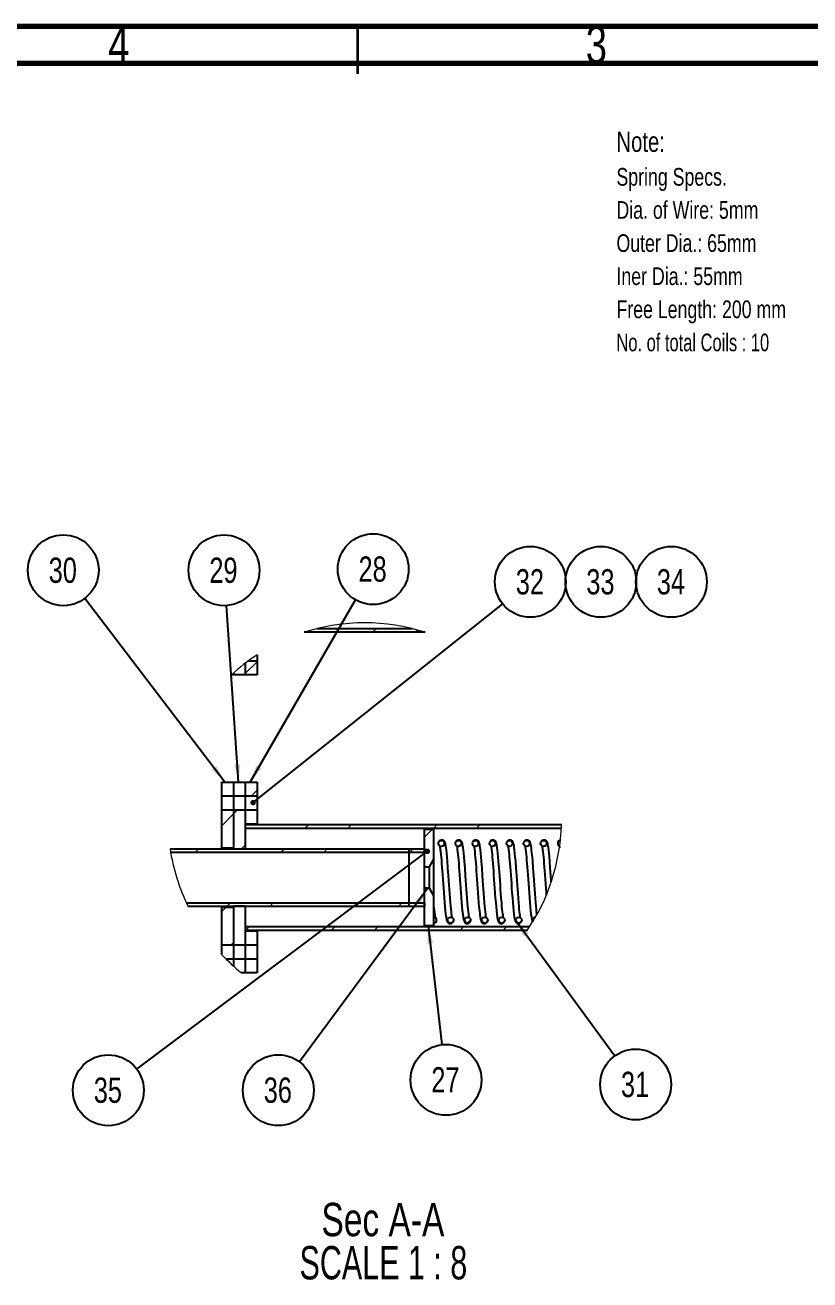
# Model space of a CAD drawing. Header units: millimetres. Extents: x 122 to 2816, y -707 to 556.
# Drawn here: x 2631.2 to 2713.4, y 242 to 373.5 of the extents above; entities that cross this region are included whole.
import ezdxf

# ---------------------------------------------------------------- set-up
doc = ezdxf.new("R2010")
doc.units = ezdxf.units.MM
doc.layers.add('FORMAT', color=7, linetype='Continuous')
doc.styles.add('SLDTEXTSTYLE12', font='TXT', dxfattribs={"width": 0.681818})
doc.styles.add('SLDTEXTSTYLE13', font='TXT', dxfattribs={"width": 0.695652})
doc.styles.add('SLDTEXTSTYLE7', font='TXT', dxfattribs={"width": 0.75})
doc.dimstyles.new('SLDDIMSTYLE0', dxfattribs={"dimtxt": 2.5, "dimasz": 1.852083, "dimexe": 0, "dimexo": 0.625, "dimgap": 0, "dimtad": 1, "dimdec": 0, "dimrnd": 1e-09, "dimtxsty": 'Standard', "dimsah": 1, "dimcen": 2.5, "dimazin": 3, "dimtfac": 1.852083, "dimtdec": 0, "dimtmove": 0, "dimatfit": 3, "dimfrac": 2})
doc.dimstyles.new('SLDDIMSTYLE1', dxfattribs={"dimtxt": 2.5, "dimasz": 0.569872, "dimexe": 0, "dimexo": 0.625, "dimgap": 0, "dimtad": 1, "dimdec": 0, "dimrnd": 1e-09, "dimtxsty": 'Standard', "dimblk1": 'DOT', "dimblk2": 'DOT', "dimsah": 1, "dimcen": 2.5, "dimazin": 3, "dimtfac": 0.569872, "dimtdec": 0, "dimtmove": 0, "dimatfit": 3, "dimldrblk": 'DOT', "dimfrac": 2})

# ---------------------------------------------------------------- blocks, each defined once
blk = doc.blocks.new('SW_NOTE_0_57')
at = {"layer": 'FORMAT', "color": 0, "attachment_point": 1}
for s, insert, char_height, style in [('Note:', (0, 2.73), 2.117, 'SLDTEXTSTYLE7'), ('Spring Specs.', (0, -1.08), 1.8521, 'SLDTEXTSTYLE7'), ('Dia. of Wire: 5mm', (0, -4.55), 1.8521, 'SLDTEXTSTYLE7'), ('Outer Dia.: 65mm', (0, -8.02), 1.8521, 'SLDTEXTSTYLE7'), ('Iner Dia.: 55mm', (0, -11.49), 1.8521, 'SLDTEXTSTYLE7'), ('Free Length: 200 mm', (0, -14.96), 1.8521, 'SLDTEXTSTYLE7'), ('No. of total Coils : 10', (0, -18.43), 1.8521, 'SLDTEXTSTYLE13')]:
    blk.add_mtext(s, dxfattribs=dict(at, insert=insert, char_height=char_height, style=style))
blk = doc.blocks.new('SW_HATCH_0')
at = {"color": 0, "linetype": 'Continuous', "lineweight": 18}
for p, q in [((4.31, 31.25), (4.69, 31.63)), ((8.8, 31.25), (9.04, 31.49)), ((-9, 26.92), (-7.75, 28.17)), ((-11.5, 15.44), (-11.38, 15.56)), ((-8.33, 14.12), (-7.75, 14.7)), ((-11.5, 10.95), (-10.25, 12.2)), ((-10.25, 12.2), (-9.83, 12.62)), ((-2.74, 10.73), (-2.36, 11.11)), ((1.75, 10.73), (2.13, 11.11)), ((9.75, 9.75), (10.62, 10.62)), ((10.73, 10.73), (11.11, 11.11)), ((15.22, 10.73), (15.6, 11.11)), ((-14.22, 8.23), (-13.88, 8.57)), ((-9.4, 8.56), (-9, 8.96)), ((-5.24, 8.23), (-4.9, 8.57)), ((-0.75, 8.23), (-0.41, 8.57)), ((8.23, 8.23), (8.57, 8.57)), ((13.31, 8.82), (13.63, 9.14)), ((22.3, 8.83), (22.54, 9.07)), ((-10.93, 2.54), (-10.59, 2.88)), ((-6.44, 2.54), (-6.1, 2.88)), ((2.54, 2.54), (2.88, 2.88)), ((7.03, 2.54), (7.37, 2.88)), ((-11.5, 1.97), (-11.04, 2.43)), ((-8.98, 0), (-8.6, 0.38)), ((0, 0), (0.38, 0.38)), ((4.49, 0), (4.87, 0.38)), ((13.47, 0), (13.85, 0.38)), ((14.27, 0.8), (14.6, 1.13)), ((17.96, 0), (18.34, 0.38)), ((-10.49, -1.51), (-10.25, -1.27))]:
    blk.add_line(p, q, dxfattribs=at)
blk = doc.blocks.new('SW_NOTE_0_85')
at = {"layer": 'FORMAT', "color": 0, "char_height": 3.5, "attachment_point": 2}
for s, insert, style in [('Sec A-A', (8.7, 4.51), 'SLDTEXTSTYLE7'), ('SCALE 1 : 8', (8.75, -0.01), 'SLDTEXTSTYLE12')]:
    blk.add_mtext(s, dxfattribs=dict(at, insert=insert, style=style))
blk = doc.blocks.new('SW_NOTE_0_86')
at = {"layer": 'FORMAT', "color": 0}
blk.add_circle((0.43, -3.69), 3.71, dxfattribs=at)
at = {"layer": 'FORMAT', "color": 0, "insert": (0.37, -2.36), "char_height": 2.646, "attachment_point": 2, "style": 'SLDTEXTSTYLE7'}
blk.add_mtext('27', dxfattribs=at)
blk = doc.blocks.new('SW_NOTE_0_87')
at = {"layer": 'FORMAT', "color": 0}
blk.add_circle((2.19, -3), 3.71, dxfattribs=at)
at = {"layer": 'FORMAT', "color": 0, "insert": (2.13, -1.67), "char_height": 2.646, "attachment_point": 2, "style": 'SLDTEXTSTYLE7'}
blk.add_mtext('31', dxfattribs=at)
blk = doc.blocks.new('SW_NOTE_0_88')
at = {"layer": 'FORMAT', "color": 0}
blk.add_circle((-2.25, 2.95), 3.71, dxfattribs=at)
at = {"layer": 'FORMAT', "color": 0, "insert": (-2.3, 4.28), "char_height": 2.646, "attachment_point": 2, "style": 'SLDTEXTSTYLE7'}
blk.add_mtext('30', dxfattribs=at)
blk = doc.blocks.new('SW_NOTE_0_89')
at = {"layer": 'FORMAT', "color": 0}
blk.add_circle((-0.25, 3.7), 3.71, dxfattribs=at)
at = {"layer": 'FORMAT', "color": 0, "insert": (-0.31, 5.03), "char_height": 2.646, "attachment_point": 2, "style": 'SLDTEXTSTYLE7'}
blk.add_mtext('29', dxfattribs=at)
blk = doc.blocks.new('SW_NOTE_0_90')
at = {"layer": 'FORMAT', "color": 0}
blk.add_circle((1.86, 3.21), 3.71, dxfattribs=at)
at = {"layer": 'FORMAT', "color": 0, "insert": (1.8, 4.54), "char_height": 2.646, "attachment_point": 2, "style": 'SLDTEXTSTYLE7'}
blk.add_mtext('28', dxfattribs=at)
blk = doc.blocks.new('SW_NOTE_0_91')
at = {"layer": 'FORMAT', "color": 0}
blk.add_circle((2.9, 2.31), 3.71, dxfattribs=at)
at = {"layer": 'FORMAT', "color": 0, "insert": (2.85, 3.64), "char_height": 2.646, "attachment_point": 2, "style": 'SLDTEXTSTYLE7'}
blk.add_mtext('32', dxfattribs=at)
blk = doc.blocks.new('_Dot')
at = {"color": 0, "linetype": 'ByBlock', "lineweight": -2}
blk.add_line((-0.5, 0), (-1, 0), dxfattribs=at)
at = {"color": 0, "linetype": 'ByBlock', "const_width": 0.5}
blk.add_lwpolyline([(-0.25, 0, 1), (0.25, 0, 1)], format="xyb", close=True, dxfattribs=at)
blk = doc.blocks.new('SW_NOTE_0_92')
at = {"layer": 'FORMAT', "color": 0}
blk.add_circle((-2.97, -2.23), 3.71, dxfattribs=at)
at = {"layer": 'FORMAT', "color": 0, "insert": (-3.02, -0.9), "char_height": 2.646, "attachment_point": 2, "style": 'SLDTEXTSTYLE7'}
blk.add_mtext('35', dxfattribs=at)
blk = doc.blocks.new('SW_NOTE_0_93')
at = {"layer": 'FORMAT', "color": 0}
blk.add_circle((-2.21, -2.98), 3.71, dxfattribs=at)
at = {"layer": 'FORMAT', "color": 0, "insert": (-2.26, -1.65), "char_height": 2.646, "attachment_point": 2, "style": 'SLDTEXTSTYLE7'}
blk.add_mtext('36', dxfattribs=at)
blk = doc.blocks.new('SW_NOTE_0_94')
at = {"layer": 'FORMAT', "color": 0}
blk.add_circle((1.95, 2.08), 3.71, dxfattribs=at)
at = {"layer": 'FORMAT', "color": 0, "insert": (1.9, 3.41), "char_height": 2.646, "attachment_point": 2, "style": 'SLDTEXTSTYLE7'}
blk.add_mtext('33', dxfattribs=at)
blk = doc.blocks.new('SW_NOTE_0_95')
at = {"layer": 'FORMAT', "color": 0}
blk.add_circle((1.95, 2.08), 3.71, dxfattribs=at)
at = {"layer": 'FORMAT', "color": 0, "insert": (1.9, 3.41), "char_height": 2.646, "attachment_point": 2, "style": 'SLDTEXTSTYLE7'}
blk.add_mtext('34', dxfattribs=at)

msp = doc.modelspace()

# ---------------------------------------------------------------- linework, layer by layer
at = {"color": 7, "linetype": 'Continuous', "lineweight": 70}
for p, q in [((2416.103329, 373.396281), (2816.103329, 373.396281)), ((2421.103329, 369.529806), (2810.505801, 369.529806))]:
    msp.add_line(p, q, dxfattribs=at)
at = {"color": 7, "linetype": 'Continuous', "lineweight": 35}
msp.add_line((2666.103329, 368.396281), (2666.103329, 373.396281), dxfattribs=at)
at = {"color": 7, "linetype": 'Continuous', "lineweight": 25}
for p, q in [((2673.125611, 309.890402), (2660.477197, 309.890402)), ((2671.791026, 310.271652), (2661.811782, 310.271652)), ((2654.300846, 306.660105), (2654.300846, 305.446653)), ((2655.550844, 306.884152), (2654.600035, 306.884152)), ((2655.550844, 307.542516), (2655.550844, 306.884152)), ((2655.550844, 306.884152), (2655.550844, 305.446653)), ((2653.050845, 305.446653), (2652.853371, 305.446653)), ((2653.050845, 305.6259), (2653.050845, 305.446653)), ((2654.300846, 305.446653), (2653.050845, 305.446653)), ((2655.550844, 305.446653), (2654.300846, 305.446653)), ((2651.800844, 294.196652), (2653.050845, 294.196652)), ((2651.800844, 294.196652), (2651.800844, 292.759152)), ((2653.050845, 294.196652), (2653.050845, 292.759152)), ((2653.050845, 294.196652), (2654.300846, 294.196652)), ((2654.300846, 294.196652), (2654.300846, 292.759152)), ((2654.300846, 294.196652), (2655.550844, 294.196652)), ((2655.550844, 294.196652), (2655.550844, 292.759152)), ((2651.800844, 292.759152), (2653.050845, 292.759152)), ((2651.800844, 292.759152), (2651.800844, 291.259152)), ((2653.050845, 292.759152), (2653.050845, 291.259152)), ((2653.050845, 292.759152), (2654.300846, 292.759152)), ((2654.300846, 292.759152), (2654.300846, 291.259152)), ((2654.300846, 292.759152), (2655.550844, 292.759152)), ((2655.550844, 292.759152), (2655.550844, 291.259152)), ((2653.050845, 291.259152), (2651.800844, 291.259152)), ((2651.800844, 291.259152), (2651.800844, 287.321652)), ((2653.050845, 291.259152), (2653.050845, 287.321652)), ((2654.300846, 291.259152), (2653.050845, 291.259152)), ((2653.050845, 291.259152), (2653.050845, 287.196652)), ((2654.300846, 291.259152), (2654.300846, 287.196652)), ((2655.550844, 291.259152), (2654.300846, 291.259152)), ((2654.300846, 291.259152), (2654.300846, 289.821652)), ((2655.550844, 291.259152), (2655.550844, 289.821652)), ((2654.300846, 289.821652), (2655.550844, 289.821652)), ((2654.300846, 289.752902), (2687.400865, 289.752902)), ((2654.300846, 289.752902), (2654.300846, 289.371652)), ((2654.300846, 289.371652), (2687.387601, 289.371652)), ((2655.550844, 289.821652), (2655.550844, 289.752902)), ((2673.050845, 289.259152), (2674.050845, 289.259152)), ((2673.050845, 285.321652), (2673.050845, 289.259152)), ((2674.050845, 286.196652), (2674.050845, 289.259152)), ((2646.424202, 287.215402), (2673.050845, 287.215402)), ((2646.479269, 286.869152), (2673.050845, 286.869152)), ((2651.800844, 287.321652), (2653.050845, 287.321652)), ((2651.800844, 287.321652), (2651.800844, 287.215402)), ((2653.050845, 287.196652), (2654.300846, 287.196652)), ((2673.050845, 287.215402), (2673.050845, 286.869152)), ((2673.050845, 285.321652), (2673.545663, 285.321652)), ((2673.050845, 283.071652), (2673.050845, 285.321652)), ((2674.050845, 286.196652), (2673.545663, 285.321652)), ((2673.545663, 285.321652), (2673.545663, 283.071652)), ((2674.050845, 282.196652), (2674.050845, 286.196652)), ((2673.545663, 283.071652), (2673.050845, 283.071652)), ((2673.050845, 279.134151), (2673.050845, 283.071652)), ((2673.545663, 283.071652), (2674.050845, 282.196652)), ((2673.050845, 281.524152), (2648.147396, 281.524152)), ((2673.050845, 281.524152), (2673.050845, 281.177903)), ((2674.050845, 279.134151), (2674.050845, 282.196652)), ((2673.050845, 281.177903), (2648.313851, 281.177903)), ((2651.800844, 281.177903), (2651.800844, 281.071653)), ((2653.050845, 281.071653), (2651.800844, 281.071653)), ((2651.800844, 281.071653), (2651.800844, 277.134153)), ((2654.300846, 281.196652), (2653.050845, 281.196652)), ((2653.050845, 281.196652), (2653.050845, 277.134153)), ((2653.050845, 281.071653), (2653.050845, 277.134153)), ((2654.300846, 281.196652), (2654.300846, 277.134153)), ((2674.050845, 279.421666), (2674.050845, 280.049442)), ((2684.060981, 279.021651), (2654.300846, 279.021651)), ((2654.300846, 279.021651), (2654.300846, 278.640401)), ((2674.050845, 279.134151), (2673.050845, 279.134151)), ((2683.806231, 278.640401), (2654.300846, 278.640401)), ((2655.550844, 278.571653), (2654.300846, 278.571653)), ((2654.300846, 278.571653), (2654.300846, 277.134153)), ((2655.550844, 278.640401), (2655.550844, 278.571653)), ((2655.550844, 278.571653), (2655.550844, 277.134153)), ((2651.800844, 277.134153), (2653.050845, 277.134153)), ((2651.800844, 277.134153), (2651.800844, 276.15081)), ((2653.050845, 277.134153), (2653.050845, 275.634152)), ((2653.050845, 277.134153), (2654.300846, 277.134153)), ((2654.300846, 277.134153), (2654.300846, 275.634152)), ((2654.300846, 277.134153), (2655.550844, 277.134153)), ((2655.550844, 277.134153), (2655.550844, 275.634152)), ((2653.050845, 275.634152), (2652.304809, 275.634152)), ((2653.050845, 275.634152), (2653.050845, 274.931512)), ((2654.300846, 275.634152), (2653.050845, 275.634152)), ((2654.300846, 275.634152), (2654.300846, 274.196652)), ((2655.550844, 275.634152), (2654.300846, 275.634152)), ((2655.550844, 275.634152), (2655.550844, 274.196652)), ((2654.300846, 274.196652), (2653.918012, 274.196652)), ((2655.550844, 274.196652), (2654.300846, 274.196652))]:
    msp.add_line(p, q, dxfattribs=at)
at = {"color": 7, "linetype": 'Continuous', "lineweight": 25, "flags": 128}
for points in [[(2675.968464, 279.9996), (2675.953438, 280.078248), (2675.931492, 280.214081), (2675.906781, 280.39291), (2675.879774, 280.619164), (2675.851373, 280.890339), (2675.822179, 281.196986), (2675.792613, 281.535136), (2675.753211, 282.027068), (2675.715474, 282.526037), (2675.682246, 282.984803), (2675.652521, 283.407539), (2675.619465, 283.87792), (2675.582849, 284.398075), (2675.526534, 285.17748), (2675.470039, 285.903388), (2675.431946, 286.347433), (2675.393049, 286.752165), (2675.35417, 287.105163), (2675.326373, 287.31884), (2675.300649, 287.487651), (2675.277109, 287.618191), (2675.250272, 287.738186), (2675.221087, 287.834888), (2675.177676, 287.934533), (2675.102574, 288.034592), (2675.009599, 288.098713), (2674.902709, 288.128585), (2674.797956, 288.122815), (2674.699763, 288.084537), (2674.633187, 288.033931), (2674.584711, 287.977027), (2674.564852, 287.939251)], [(2677.754178, 279.9996), (2677.739153, 280.078248), (2677.717206, 280.214081), (2677.692496, 280.39291), (2677.665488, 280.619164), (2677.637087, 280.890339), (2677.607893, 281.196986), (2677.578327, 281.535136), (2677.538925, 282.027068), (2677.501188, 282.526037), (2677.467961, 282.984803), (2677.438236, 283.407539), (2677.405179, 283.87792), (2677.368563, 284.398075), (2677.312249, 285.17748), (2677.255753, 285.903388), (2677.21766, 286.347433), (2677.178764, 286.752165), (2677.139884, 287.105163), (2677.112087, 287.31884), (2677.086364, 287.487651), (2677.062824, 287.618191), (2677.035986, 287.738186), (2677.006801, 287.834888), (2676.96339, 287.934533), (2676.888288, 288.034592), (2676.795313, 288.098713), (2676.688423, 288.128585), (2676.583671, 288.122815), (2676.485477, 288.084537), (2676.418901, 288.033931), (2676.370426, 287.977027), (2676.350566, 287.939251)], [(2679.539893, 279.9996), (2679.524867, 280.078248), (2679.502921, 280.214081), (2679.47821, 280.39291), (2679.451202, 280.619164), (2679.422801, 280.890339), (2679.393608, 281.196986), (2679.364041, 281.535136), (2679.324639, 282.027068), (2679.286903, 282.526037), (2679.253675, 282.984803), (2679.22395, 283.407539), (2679.190894, 283.87792), (2679.154277, 284.398075), (2679.097963, 285.17748), (2679.041467, 285.903388), (2679.003374, 286.347433), (2678.964478, 286.752165), (2678.925598, 287.105163), (2678.897801, 287.31884), (2678.872078, 287.487651), (2678.848538, 287.618191), (2678.8217, 287.738186), (2678.792515, 287.834888), (2678.749104, 287.934533), (2678.674002, 288.034592), (2678.581027, 288.098713), (2678.474137, 288.128585), (2678.369385, 288.122815), (2678.271191, 288.084537), (2678.204615, 288.033931), (2678.15614, 287.977027), (2678.136281, 287.939251)], [(2681.325607, 279.9996), (2681.31058, 280.078248), (2681.288635, 280.214081), (2681.263924, 280.39291), (2681.236917, 280.619164), (2681.208516, 280.890339), (2681.179322, 281.196986), (2681.149756, 281.535136), (2681.110353, 282.027068), (2681.072616, 282.526037), (2681.03939, 282.984803), (2681.009664, 283.407539), (2680.976608, 283.87792), (2680.939991, 284.398075), (2680.883677, 285.17748), (2680.827182, 285.903388), (2680.789089, 286.347433), (2680.750192, 286.752165), (2680.711313, 287.105163), (2680.683515, 287.31884), (2680.657792, 287.487651), (2680.634252, 287.618191), (2680.607415, 287.738186), (2680.578229, 287.834888), (2680.534818, 287.934533), (2680.459717, 288.034592), (2680.366742, 288.098713), (2680.259851, 288.128585), (2680.1551, 288.122815), (2680.056906, 288.084537), (2679.99033, 288.033931), (2679.941854, 287.977027), (2679.921995, 287.939251)], [(2683.111321, 279.9996), (2683.096296, 280.078248), (2683.074349, 280.214081), (2683.049638, 280.39291), (2683.022631, 280.619164), (2682.99423, 280.890339), (2682.965037, 281.196986), (2682.93547, 281.535136), (2682.896068, 282.027068), (2682.858331, 282.526037), (2682.825104, 282.984803), (2682.795379, 283.407539), (2682.762322, 283.87792), (2682.725705, 284.398075), (2682.669391, 285.17748), (2682.612896, 285.903388), (2682.574803, 286.347433), (2682.535907, 286.752165), (2682.497027, 287.105163), (2682.469229, 287.31884), (2682.443506, 287.487651), (2682.419966, 287.618191), (2682.393129, 287.738186), (2682.363943, 287.834888), (2682.320533, 287.934533), (2682.245431, 288.034592), (2682.152456, 288.098713), (2682.045565, 288.128585), (2681.940814, 288.122815), (2681.84262, 288.084537), (2681.776044, 288.033931), (2681.727569, 287.977027), (2681.707709, 287.939251)], [(2684.844604, 280.325958), (2684.835352, 280.39291), (2684.808345, 280.619164), (2684.779944, 280.890339), (2684.750751, 281.196986), (2684.721184, 281.535136), (2684.681782, 282.027068), (2684.644046, 282.526037), (2684.610818, 282.984803), (2684.581093, 283.407539), (2684.548036, 283.87792), (2684.51142, 284.398075), (2684.455105, 285.17748), (2684.39861, 285.903388), (2684.360517, 286.347433), (2684.321621, 286.752165), (2684.282741, 287.105163), (2684.254945, 287.31884), (2684.229221, 287.487651), (2684.20568, 287.618191), (2684.178843, 287.738186), (2684.149658, 287.834888), (2684.106247, 287.934533), (2684.031145, 288.034592), (2683.93817, 288.098713), (2683.83128, 288.128585), (2683.726528, 288.122815), (2683.628335, 288.084537), (2683.561758, 288.033931), (2683.513283, 287.977027), (2683.493424, 287.939251)], [(2686.343302, 283.742004), (2686.333751, 283.87792), (2686.297134, 284.398075), (2686.24082, 285.17748), (2686.184325, 285.903388), (2686.146232, 286.347433), (2686.107335, 286.752165), (2686.068455, 287.105163), (2686.040659, 287.31884), (2686.014935, 287.487651), (2685.991395, 287.618191), (2685.964558, 287.738186), (2685.935373, 287.834888), (2685.891961, 287.934533), (2685.81686, 288.034592), (2685.723884, 288.098713), (2685.616995, 288.128585), (2685.512242, 288.122815), (2685.414049, 288.084537), (2685.347473, 288.033931), (2685.298997, 287.977027), (2685.279138, 287.939251)], [(2674.661579, 287.510871), (2674.687472, 287.366031), (2674.71849, 287.151887), (2674.748525, 286.90293), (2674.777427, 286.628264), (2674.805537, 286.334589), (2674.833499, 286.016745), (2674.861849, 285.668796), (2674.891263, 285.290006), (2674.921556, 284.883804), (2674.950448, 284.48109), (2674.985125, 283.988731), (2675.015995, 283.549716), (2675.048468, 283.087178), (2675.084814, 282.580015), (2675.12328, 282.066956), (2675.161275, 281.585636), (2675.19977, 281.14026), (2675.239366, 280.730815), (2675.280511, 280.364397), (2675.324311, 280.052015), (2675.3689, 279.81631), (2675.418407, 279.647716), (2675.47465, 279.537887), (2675.523063, 279.479626), (2675.588091, 279.428822), (2675.669288, 279.393353), (2675.713787, 279.383826), (2675.7643, 279.380404), (2675.827551, 279.38768), (2675.911114, 279.418695), (2676.010507, 279.495421), (2676.047475, 279.554435)], [(2676.447294, 287.510871), (2676.473187, 287.366031), (2676.504204, 287.151887), (2676.534239, 286.90293), (2676.563141, 286.628264), (2676.591251, 286.334589), (2676.619213, 286.016745), (2676.647563, 285.668796), (2676.676977, 285.290006), (2676.70727, 284.883804), (2676.736162, 284.48109), (2676.770839, 283.988731), (2676.801709, 283.549716), (2676.834183, 283.087178), (2676.870528, 282.580015), (2676.908995, 282.066956), (2676.94699, 281.585636), (2676.985484, 281.14026), (2677.02508, 280.730815), (2677.066226, 280.364397), (2677.110025, 280.052015), (2677.154614, 279.81631), (2677.204122, 279.647716), (2677.260364, 279.537887), (2677.308778, 279.479626), (2677.373805, 279.428822), (2677.455002, 279.393353), (2677.499501, 279.383826), (2677.550014, 279.380404), (2677.613266, 279.38768), (2677.696828, 279.418695), (2677.796222, 279.495421), (2677.83319, 279.554435)], [(2678.233008, 287.510871), (2678.258901, 287.366031), (2678.289919, 287.151887), (2678.319954, 286.90293), (2678.348856, 286.628264), (2678.376966, 286.334589), (2678.404928, 286.016745), (2678.433277, 285.668796), (2678.462691, 285.290006), (2678.492985, 284.883804), (2678.521877, 284.48109), (2678.556553, 283.988731), (2678.587423, 283.549716), (2678.619897, 283.087178), (2678.656243, 282.580015), (2678.694709, 282.066956), (2678.732704, 281.585636), (2678.771199, 281.14026), (2678.810794, 280.730815), (2678.85194, 280.364397), (2678.89574, 280.052015), (2678.940329, 279.81631), (2678.989836, 279.647716), (2679.046078, 279.537887), (2679.094492, 279.479626), (2679.15952, 279.428822), (2679.240716, 279.393353), (2679.285216, 279.383826), (2679.335728, 279.380404), (2679.39898, 279.38768), (2679.482542, 279.418695), (2679.581936, 279.495421), (2679.618904, 279.554435)], [(2680.018722, 287.510871), (2680.044615, 287.366031), (2680.075633, 287.151887), (2680.105668, 286.90293), (2680.13457, 286.628264), (2680.16268, 286.334589), (2680.190642, 286.016745), (2680.218992, 285.668796), (2680.248406, 285.290006), (2680.278699, 284.883804), (2680.307591, 284.48109), (2680.342268, 283.988731), (2680.373138, 283.549716), (2680.405611, 283.087178), (2680.441957, 282.580015), (2680.480424, 282.066956), (2680.518418, 281.585636), (2680.556913, 281.14026), (2680.596508, 280.730815), (2680.637654, 280.364397), (2680.681454, 280.052015), (2680.726043, 279.81631), (2680.77555, 279.647716), (2680.831793, 279.537887), (2680.880206, 279.479626), (2680.945234, 279.428822), (2681.026431, 279.393353), (2681.07093, 279.383826), (2681.121443, 279.380404), (2681.184694, 279.38768), (2681.268256, 279.418695), (2681.36765, 279.495421), (2681.404618, 279.554435)], [(2681.804437, 287.510871), (2681.830329, 287.366031), (2681.861347, 287.151887), (2681.891382, 286.90293), (2681.920285, 286.628264), (2681.948394, 286.334589), (2681.976356, 286.016745), (2682.004706, 285.668796), (2682.03412, 285.290006), (2682.064413, 284.883804), (2682.093305, 284.48109), (2682.127982, 283.988731), (2682.158852, 283.549716), (2682.191326, 283.087178), (2682.227671, 282.580015), (2682.266138, 282.066956), (2682.304132, 281.585636), (2682.342627, 281.14026), (2682.382223, 280.730815), (2682.423368, 280.364397), (2682.467168, 280.052015), (2682.511757, 279.81631), (2682.561265, 279.647716), (2682.617507, 279.537887), (2682.66592, 279.479626), (2682.730948, 279.428822), (2682.812145, 279.393353), (2682.856645, 279.383826), (2682.907157, 279.380404), (2682.970409, 279.38768), (2683.053971, 279.418695), (2683.153364, 279.495421), (2683.190332, 279.554435)], [(2683.590151, 287.510871), (2683.616043, 287.366031), (2683.647061, 287.151887), (2683.677096, 286.90293), (2683.705999, 286.628264), (2683.734109, 286.334589), (2683.762071, 286.016745), (2683.79042, 285.668796), (2683.819834, 285.290006), (2683.850128, 284.883804), (2683.879019, 284.48109), (2683.913696, 283.988731), (2683.944566, 283.549716), (2683.97704, 283.087178), (2684.013386, 282.580015), (2684.051852, 282.066956), (2684.089846, 281.585636), (2684.128342, 281.14026), (2684.167938, 280.730815), (2684.209083, 280.364397), (2684.252883, 280.052015), (2684.297472, 279.81631), (2684.346979, 279.647716), (2684.395766, 279.552446)], [(2685.375865, 287.510871), (2685.401758, 287.366031), (2685.432776, 287.151887), (2685.46281, 286.90293), (2685.491713, 286.628264), (2685.519823, 286.334589), (2685.547785, 286.016745), (2685.576135, 285.668796), (2685.605549, 285.290006), (2685.635842, 284.883804), (2685.664734, 284.48109), (2685.699411, 283.988731), (2685.730281, 283.549716), (2685.762754, 283.087178), (2685.7991, 282.580015), (2685.817073, 282.340283)], [(2687.161579, 287.510871), (2687.187473, 287.366031), (2687.194099, 287.320284)], [(2674.04972, 279.398362), (2674.164037, 279.440817), (2674.195656, 279.480615)]]:
    msp.add_lwpolyline(points, dxfattribs=at)
at = {"color": 7, "linetype": 'Continuous', "lineweight": 25}
for centre, radius in [((2674.829114, 287.778063), 0.313502), ((2676.614829, 287.778063), 0.313502), ((2678.400543, 287.778063), 0.313502), ((2680.186258, 287.778063), 0.313502), ((2681.971972, 287.778063), 0.313501), ((2683.757686, 287.778063), 0.313502), ((2685.5434, 287.778063), 0.313502), ((2675.800495, 279.732702), 0.313501), ((2677.586209, 279.732702), 0.313501), ((2679.371924, 279.732702), 0.313501), ((2681.157637, 279.732702), 0.313501), ((2682.943353, 279.732702), 0.313501)]:
    msp.add_circle(centre, radius, dxfattribs=at)
at = {"color": 7, "linetype": 'Continuous', "lineweight": 18}
for centre, radius, start, end in [((2666.801404, 290.278707), 20.606169, 72.12698275, 107.87301725), ((2666.801453, 290.278641), 20.606251, 123.0916853, 132.60077856), ((2666.801406, 290.278705), 20.606168, 325.61179921, 358.53783868), ((2666.801392, 290.278701), 20.606157, 188.54924377, 206.20948128), ((2666.801438, 290.278737), 20.606216, 223.28397674, 231.3016359)]:
    msp.add_arc(centre, radius, start, end, dxfattribs=at)
at = {"color": 7, "linetype": 'Continuous', "lineweight": 25}
for centre, radius, start, end in [((2687.322869, 287.774927), 0.31127, 95.98392429, 250.10370899), ((2687.363244, 287.798956), 0.329728, 102.06266022, 154.81853214), ((2674.014327, 279.735554), 0.316005, 276.63603415, 83.36396585), ((2685.32893, 281.93847), 11.313129, 184.55070334, 189.86996393), ((2684.713589, 279.7437), 0.301617, 95.20681945, 203.86964297)]:
    msp.add_arc(centre, radius, start, end, dxfattribs=at)
at = {"layer": 'FORMAT'}
msp.add_line((2671.412583, 287.215402), (2671.412583, 281.177902), dxfattribs=at)

# ---------------------------------------------------------------- block references
at = {"color": 7, "linetype": 'Continuous', "lineweight": 18}
msp.add_blockref('SW_HATCH_0', (2663.299292, 278.640401), dxfattribs=at)
at = {"layer": 'FORMAT'}
for name, p in [('SW_NOTE_0_57', (2693.164885, 359.621486)), ('SW_NOTE_0_88', (2637.493121, 313.441203)), ('SW_NOTE_0_89', (2652.326263, 312.690354)), ('SW_NOTE_0_90', (2665.834159, 313.299757)), ('SW_NOTE_0_91', (2681.252222, 312.869336)), ('SW_NOTE_0_94', (2689.584187, 313.098527)), ('SW_NOTE_0_95', (2696.969175, 313.098527)), ('SW_NOTE_0_92', (2642.934019, 264.138097)), ('SW_NOTE_0_93', (2659.970071, 264.894212)), ('SW_NOTE_0_86', (2674.888647, 266.687677)), ('SW_NOTE_0_87', (2692.983922, 265.514935)), ('SW_NOTE_0_85', (2660.013342, 245.601728))]:
    msp.add_blockref(name, p, dxfattribs=at)

# ---------------------------------------------------------------- texts
at = {"color": 7, "linetype": 'Continuous', "lineweight": 0, "char_height": 3.96875, "attachment_point": 2, "style": 'SLDTEXTSTYLE7'}
for s, insert in [('4', (2641.063366, 373.456435)), ('3', (2691.063366, 373.456435))]:
    msp.add_mtext(s, dxfattribs=dict(at, insert=insert))

# ---------------------------------------------------------------- leaders
at = {"layer": 'FORMAT'}
for points, dimstyle in [([(2652.163333, 294.196652), (2637.493121, 313.441203)], 'SLDDIMSTYLE0'), ([(2654.805219, 294.196652), (2665.834159, 313.299757)], 'SLDDIMSTYLE0'), ([(2653.597341, 294.196652), (2652.326263, 312.690354)], 'SLDDIMSTYLE0'), ([(2655.11918, 292.049523), (2681.252222, 312.869336)], 'SLDDIMSTYLE1'), ([(2673.361921, 286.949319), (2642.934019, 264.138097)], 'SLDDIMSTYLE1'), ([(2673.431686, 283.071652), (2659.970071, 264.894212)], 'SLDDIMSTYLE0'), ([(2673.444077, 279.134152), (2674.888647, 266.687677)], 'SLDDIMSTYLE0'), ([(2682.63351, 279.697948), (2692.983922, 265.514935)], 'SLDDIMSTYLE0')]:
    msp.add_leader(points, dimstyle=dimstyle, dxfattribs=at)

doc.saveas('drawing.dxf')
